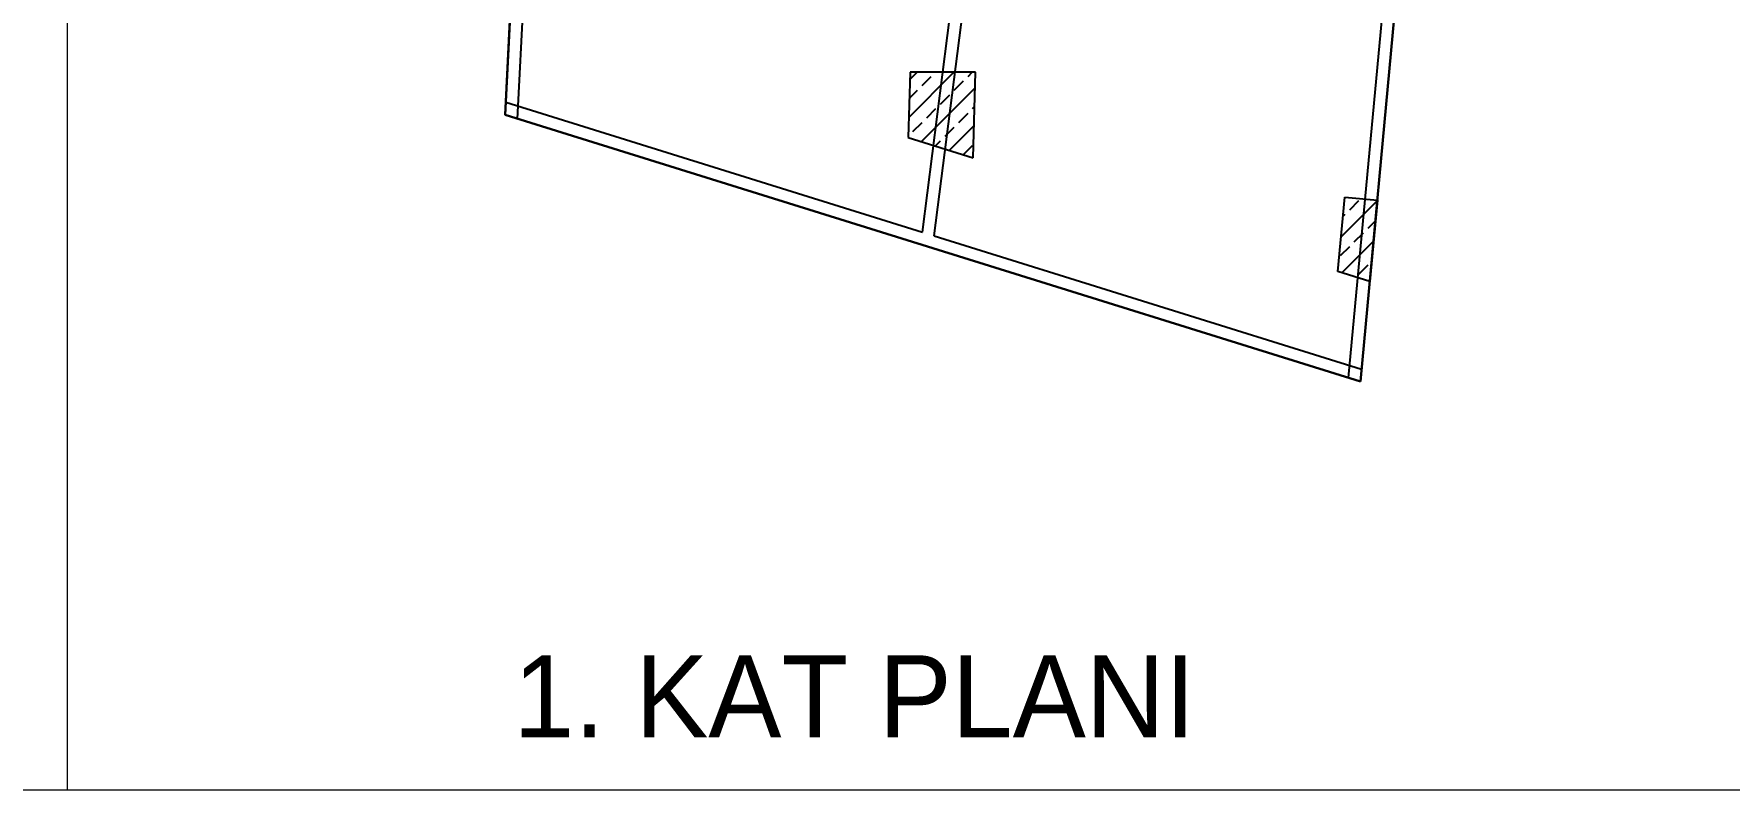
# Model space of a CAD drawing. Header units: centimetres. Extents: x 247996 to 315152, y -468471 to -440326.
# Drawn here: x 254494 to 256563, y -447827 to -446903 of the extents above; entities that cross this region are included whole.
import ezdxf

# ---------------------------------------------------------------- set-up
doc = ezdxf.new("R2010")
doc.units = ezdxf.units.CM
doc.layers.add('SCOTT-ANTED', color=144, linetype='CONTINUOUS', lineweight=0)
doc.layers.add('SCOTT-MKDU0', color=50, linetype='CONTINUOUS')

msp = doc.modelspace()

# ---------------------------------------------------------------- linework, layer by layer
at = {"layer": 'SCOTT-ANTED'}
for p, q in [((254534.2, -440326.5), (254534.2, -447826.5)), ((276712.4, -447826.5), (248038.8, -447826.5))]:
    msp.add_line(p, q, dxfattribs=at)
at = {"layer": 'SCOTT-MKDU0', "color": 8, "ltscale": 0.03}
for p, q in [((256112.8, -447327.5), (256500.1, -443160.1)), ((256500.1, -443160.1), (256112.8, -447327.5)), ((256098.2, -447322.9), (256261.4, -445566.7)), ((255592.6, -447149.6), (255779.7, -445681.2)), ((255578, -447145), (255753.7, -445766.7)), ((255126.1, -445867), (255068.6, -447001.9)), ((255140.4, -445882.7), (255083.4, -447006.5)), ((255068.6, -447001.9), (255074.9, -446878.1)), ((255563, -446949.7), (255560.7, -447029.6)), ((255561.4, -447004.8), (255616.5, -446949.7)), ((255562.8, -446958.5), (255571.6, -446949.7)), ((255643, -446949.7), (255563, -446949.7)), ((255577.7, -446966), (255588.9, -446954.8)), ((255617, -446971.7), (255628.2, -446960.4)), ((255633.8, -446954.8), (255638.9, -446949.7)), ((255640, -447054.4), (255643, -446949.7)), ((255562.1, -446981.7), (255572.1, -446971.7)), ((255576.5, -447034.6), (255642.5, -446968.6)), ((255600.1, -446988.5), (255611.4, -446977.3)), ((255068.6, -447001.9), (256112.8, -447327.5)), ((256112.8, -447327.5), (255068.6, -447001.9)), ((255069.4, -446986.4), (255578, -447145)), ((255583.3, -447005.3), (255594.5, -446994.1)), ((255622.6, -447010.9), (255633.8, -446999.7)), ((255639.4, -446994.1), (255641.8, -446991.7)), ((255566.5, -447022.2), (255577.7, -447010.9)), ((255605.8, -447027.8), (255617, -447016.6)), ((255610.8, -447045.2), (255641.2, -447014.8)), ((255560.7, -447029.6), (255640, -447054.4)), ((255560.8, -447027.9), (255560.9, -447027.8)), ((255593.6, -447039.9), (255600.1, -447033.4)), ((255628.2, -447050.2), (255639.4, -447039)), ((256085.1, -447193.2), (256093.6, -447102.1)), ((256089.1, -447150.6), (256133.4, -447106.3)), ((256093.6, -447102.1), (256133.4, -447105.8)), ((256099.7, -447117.6), (256110.9, -447106.4)), ((256133.4, -447105.8), (256124.2, -447205.3)), ((256091.4, -447125.9), (256094.1, -447123.2)), ((256105.3, -447156.9), (256116.5, -447145.7)), ((256122.1, -447140), (256131.1, -447131.1)), ((255592.6, -447149.6), (256114.2, -447312.2)), ((256088.4, -447173.7), (256099.7, -447162.5)), ((256090, -447194.7), (256128.8, -447155.9)), ((256110.9, -447196.2), (256122.1, -447184.9)), ((256124.2, -447205.3), (256085.1, -447193.2))]:
    msp.add_line(p, q, dxfattribs=at)

# ---------------------------------------------------------------- texts
at = {"layer": 'SCOTT-MKDU0', "color": 8, "ltscale": 0.03, "insert": (255078.9, -447661.9), "char_height": 100, "attachment_point": 1}
msp.add_mtext_dynamic_manual_height_columns('1. KAT PLANI', width=6918.504, gutter_width=6, heights=[0], dxfattribs=at)

doc.saveas('drawing.dxf')
